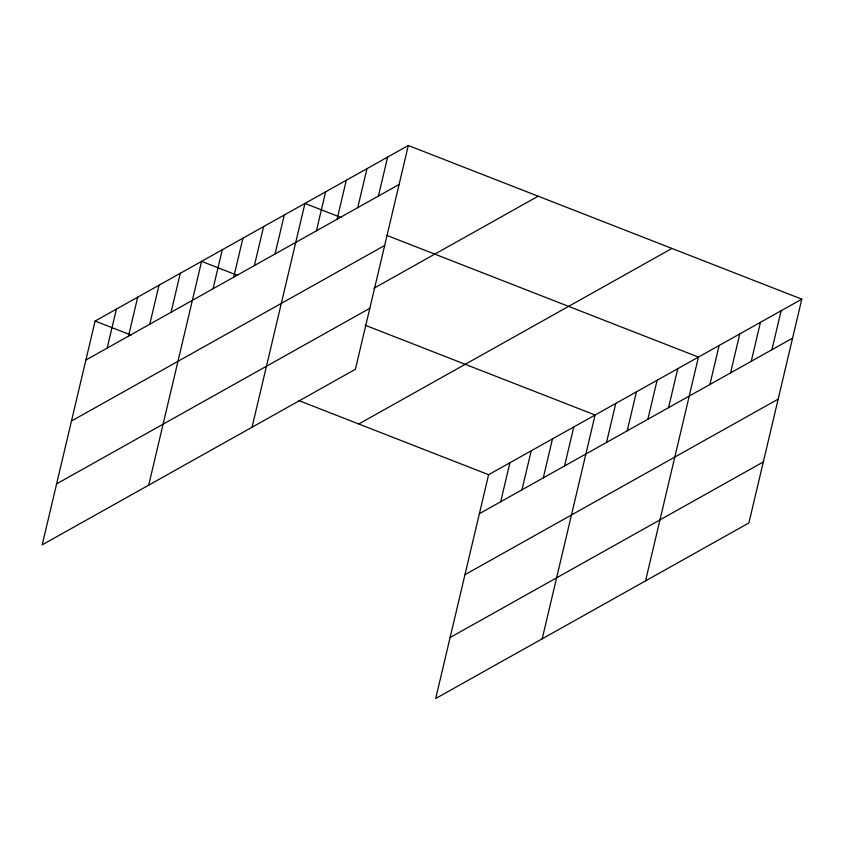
<?xml version="1.0" encoding="UTF-8"?>
<svg xmlns="http://www.w3.org/2000/svg" width="844" height="844" viewBox="0 0 844 844"><rect width="100%" height="100%" fill="white"/><g stroke="black" fill="none" stroke-linecap="round" stroke-linejoin="round"><path stroke-width="1.27" d="M408.306 145.495L95.108 321.036L42.2 544.844L355.398 369.303L408.306 145.495L801.8 299.156L748.892 522.963L435.694 698.505L488.602 474.697L801.8 299.156M107.188 348.087L116.409 309.104M128.488 336.155L137.699 297.162M149.778 324.212L158.999 285.23M171.079 312.28L180.299 273.287M148.692 485.163L201.589 261.355L237.66 275.439M213.047 288.753L222.267 249.771M233.714 277.17L242.935 238.177M254.392 265.586L263.602 226.593M275.06 254.002L284.28 215.009M252.04 427.233L304.948 203.425L341.018 217.509M316.405 230.823L325.615 191.841M337.072 219.24L346.293 180.247M357.74 207.656L366.961 168.663M378.418 196.061L387.628 157.079M500.682 501.747L509.903 462.765M521.982 489.815L531.203 450.823M543.283 477.873L552.493 438.891M564.573 465.941L573.793 426.948M542.186 638.824L595.094 415.016L365.199 325.235M606.541 442.414L615.761 403.421M627.219 430.83L636.429 391.838M647.886 419.236L657.107 380.254M668.553 407.652L677.774 368.67M645.544 580.894L698.442 357.086L386.71 235.349M709.899 384.484L719.12 345.491M730.566 372.9L739.787 333.907M751.244 361.306L760.455 322.324M771.912 349.722L781.133 310.74M85.888 360.029L399.085 184.477M71.476 421.019L384.674 245.467M373.934 288.247L538.155 196.198M56.622 483.855L369.82 308.313M358.753 423.994L671.951 248.442M479.392 513.69L792.579 338.138M464.97 574.68L778.168 399.128M450.116 637.515L763.314 461.963M95.108 321.036L131.179 335.121M298.481 400.457L488.602 474.697"/></g></svg>
